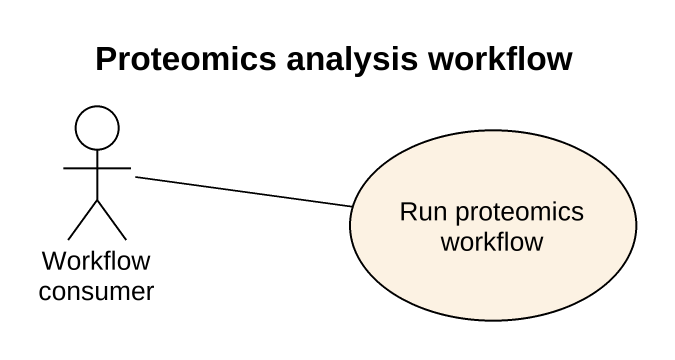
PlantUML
@startuml
title Proteomics analysis workflow
actor "Workflow consumer" as Workflow_consumer
usecase "Run proteomics workflow" as Run_proteomics_workflow
Workflow_consumer -right- Run_proteomics_workflow
@enduml
